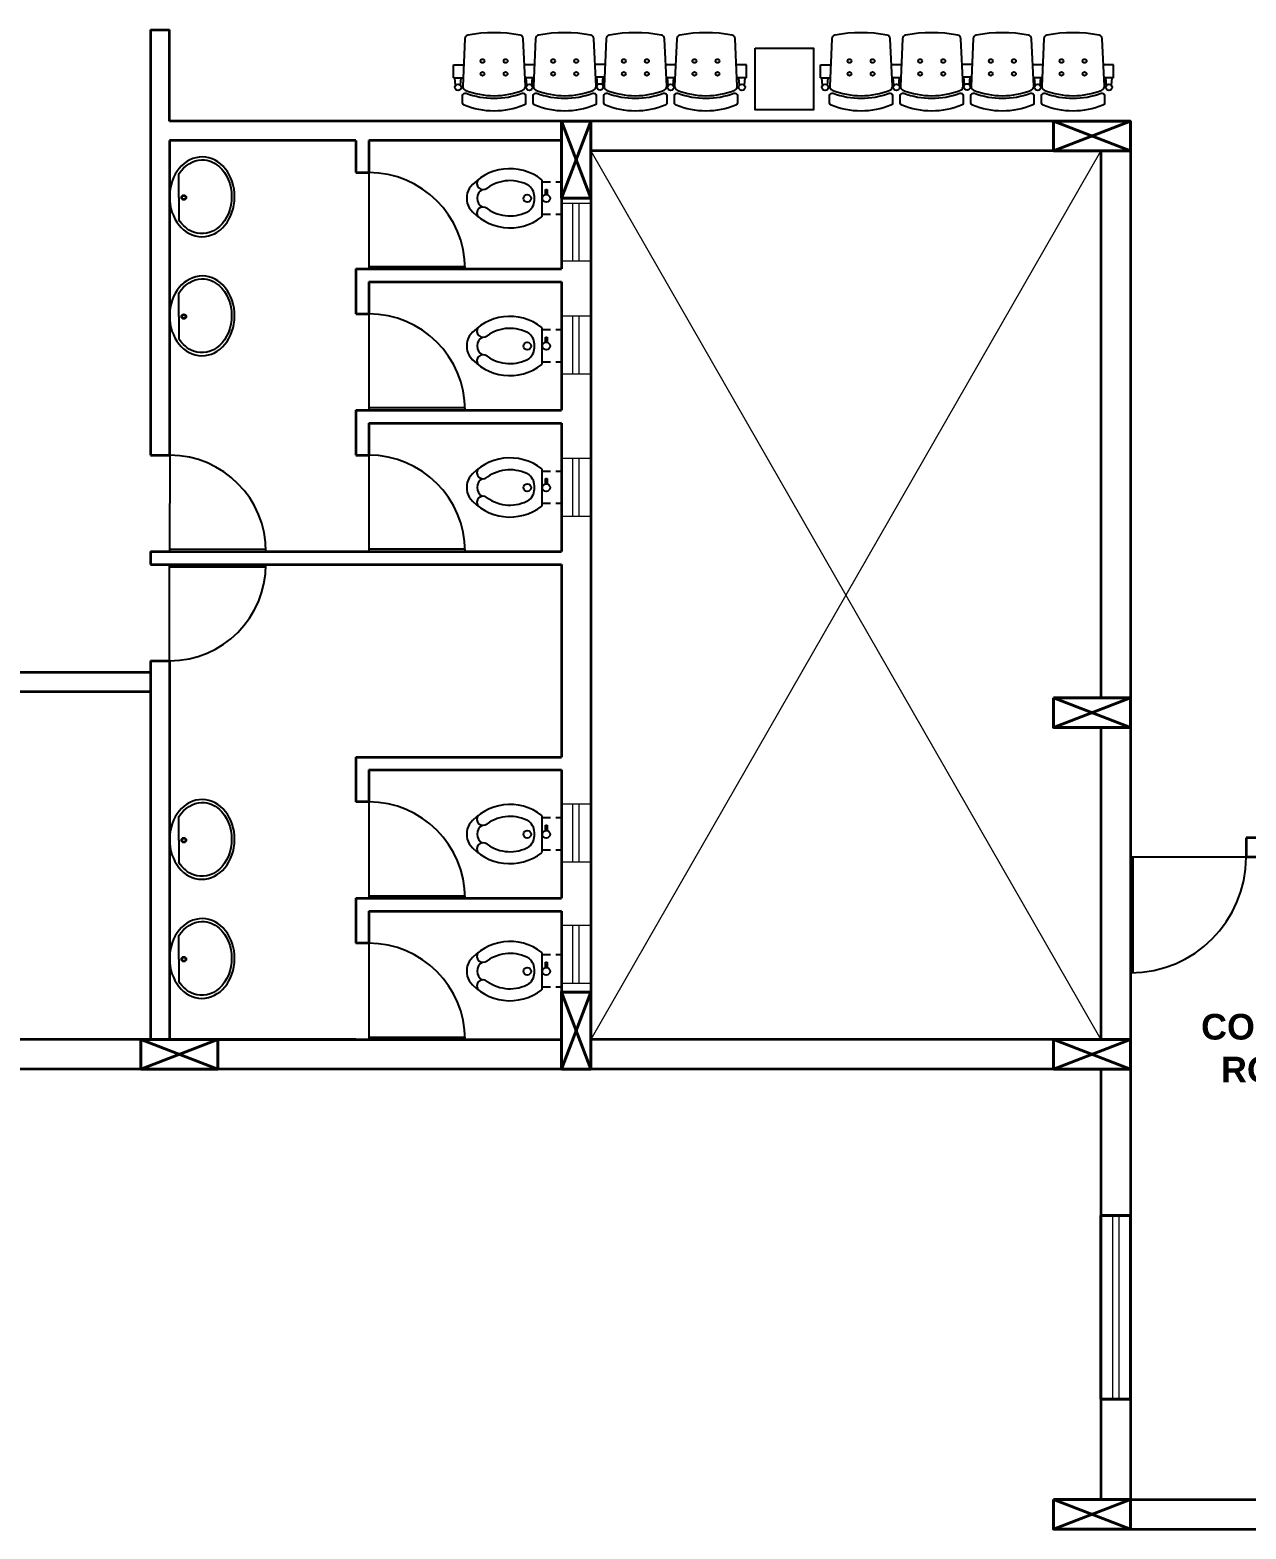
# Model space of a CAD drawing. Header units: inches. Extents: x -17070 to 527, y 504 to 2398.
# Drawn here: x -10625.73 to -10616.26, y 517.2 to 528.87 of the extents above; entities that cross this region are included whole.
import ezdxf

# ---------------------------------------------------------------- set-up
doc = ezdxf.new("R2010")
doc.units = ezdxf.units.IN
for name, color, linetype in [('A-Flor-Pfix', 140, 'Continuous'), ('DOOR', 5, 'Continuous'), ('elevation', 7, 'Continuous'), ('EWD_wall', 7, 'Continuous'), ('toilet furniture', 37, 'Continuous')]:
    doc.layers.add(name, color=color, linetype=linetype)
for name, color, linetype, lineweight in [('COL', 5, 'Continuous', 40), ('ELE-1', 105, 'Continuous', 40), ('ELE-5', 3, 'Continuous', 9), ('new col.', 76, 'Continuous', 35), ('section', 1, 'Continuous', 35), ('WIN', 4, 'Continuous', 20)]:
    doc.layers.add(name, color=color, linetype=linetype, lineweight=lineweight)
doc.styles.add('ROMANC', font='arialbd.ttf', dxfattribs={"height": 0.35})

# ---------------------------------------------------------------- blocks, each defined once
blk = doc.blocks.new('S4-PROTO')
for p, q in [((-2.264, 0.159), (-2.27, 0.1)), ((-2.226, 0.159), (-2.22, 0.1)), ((-1.709, 0.159), (-1.715, 0.1)), ((-1.671, 0.159), (-1.665, 0.1)), ((-1.159, 0.155), (-1.165, 0.097)), ((-1.121, 0.155), (-1.115, 0.097)), ((-0.609, 0.159), (-0.615, 0.1)), ((-0.571, 0.159), (-0.565, 0.1)), ((-0.054, 0.159), (-0.06, 0.1)), ((-0.016, 0.159), (-0.01, 0.1)), ((-2.28, 0.1), (-2.206, 0.1)), ((-2.28, 0.1), (-2.28, 0)), ((-2.28, 0), (-2.201, 0)), ((-1.729, 0), (-1.651, 0)), ((-1.724, 0.1), (-1.656, 0.1)), ((-1.174, 0.097), (-1.106, 0.097)), ((-0.629, 0), (-0.551, 0)), ((-0.624, 0.1), (-0.556, 0.1)), ((0, 0), (-0.079, 0)), ((0, 0.1), (-0.074, 0.1)), ((0, 0.1), (0, 0)), ((-1.179, -0.003), (-1.101, -0.003))]:
    blk.add_line(p, q)
for points in [[(-1.72, 0.272), (-1.72, 0.239, -0.522832), (-1.747, 0.221, 0.18), (-2.183, 0.221, -0.522832), (-2.21, 0.239), (-2.21, 0.297, -0.306573), (-2.197, 0.315, -0.192782), (-1.733, 0.315, -0.306573), (-1.72, 0.297), (-1.72, 0.254)], [(-1.17, 0.272), (-1.17, 0.239, -0.522832), (-1.197, 0.221, 0.18), (-1.633, 0.221, -0.522832), (-1.66, 0.239), (-1.66, 0.297, -0.306573), (-1.647, 0.315, -0.192782), (-1.183, 0.315, -0.306573), (-1.17, 0.297), (-1.17, 0.254)], [(-0.62, 0.272), (-0.62, 0.239, -0.522832), (-0.647, 0.221, 0.18), (-1.083, 0.221, -0.522832), (-1.11, 0.239), (-1.11, 0.297, -0.306573), (-1.097, 0.315, -0.192782), (-0.633, 0.315, -0.306573), (-0.62, 0.297), (-0.62, 0.254)], [(-0.07, 0.272), (-0.07, 0.239, -0.522832), (-0.097, 0.221, 0.18), (-0.533, 0.221, -0.522832), (-0.56, 0.239), (-0.56, 0.297, -0.306573), (-0.547, 0.315, -0.192782), (-0.083, 0.315, -0.306573), (-0.07, 0.297), (-0.07, 0.254)]]:
    blk.add_lwpolyline(points, format="xyb")
for points in [[(-2.192, -0.202, 0.346546), (-2.168, -0.231, 0.095695), (-1.762, -0.231, 0.346546), (-1.738, -0.202), (-1.721, 0.167, 0.318973), (-1.74, 0.197, 0.193005), (-2.19, 0.197, 0.318973), (-2.209, 0.167)], [(-1.642, -0.202, 0.346546), (-1.618, -0.231, 0.095695), (-1.212, -0.231, 0.346546), (-1.188, -0.202), (-1.171, 0.167, 0.318973), (-1.19, 0.197, 0.193005), (-1.64, 0.197, 0.318973), (-1.659, 0.167)], [(-1.092, -0.202, 0.346546), (-1.068, -0.231, 0.095695), (-0.662, -0.231, 0.346546), (-0.638, -0.202), (-0.621, 0.167, 0.318973), (-0.64, 0.197, 0.193005), (-1.09, 0.197, 0.318973), (-1.109, 0.167)], [(-0.542, -0.202, 0.346546), (-0.518, -0.231, 0.095695), (-0.112, -0.231, 0.346546), (-0.088, -0.202), (-0.071, 0.167, 0.318973), (-0.09, 0.197, 0.193005), (-0.54, 0.197, 0.318973), (-0.559, 0.167)]]:
    blk.add_lwpolyline(points, format="xyb", close=True)
for centre, radius in [((-2.245, 0.175), 0.025), ((-1.69, 0.175), 0.025), ((-1.14, 0.172), 0.025), ((-0.59, 0.175), 0.025), ((-0.035, 0.175), 0.025), ((-2.055, 0.07), 0.015), ((-1.875, 0.07), 0.015), ((-1.505, 0.07), 0.015), ((-1.325, 0.07), 0.015), ((-0.955, 0.07), 0.015), ((-0.775, 0.07), 0.015), ((-0.405, 0.07), 0.015), ((-0.225, 0.07), 0.015), ((-2.055, -0.03), 0.015), ((-1.875, -0.03), 0.015), ((-1.505, -0.03), 0.015), ((-1.325, -0.03), 0.015), ((-0.955, -0.03), 0.015), ((-0.775, -0.03), 0.015), ((-0.405, -0.03), 0.015), ((-0.225, -0.03), 0.015)]:
    blk.add_circle(centre, radius)
blk = doc.blocks.new('A$C031929D8')
at = {"layer": 'A-Flor-Pfix'}
for p, q in [((5.57, -23.31), (5.57, -12.69)), ((0, -13.39), (1.62, -13.39)), ((0, -22.61), (0, -13.39)), ((3.12, -13.39), (5.57, -13.39)), ((4.07, -19.06), (4.53, -19.06)), ((4.07, -20.55), (4.07, -19.06)), ((4.53, -20.55), (4.07, -20.55)), ((4.53, -19.06), (4.53, -20.55)), ((0, -22.61), (1.62, -22.61)), ((3.12, -22.61), (5.57, -22.61))]:
    blk.add_line(p, q, dxfattribs=at)
for centre in [(4.34, -17.96), (9.77, -17.96)]:
    blk.add_circle(centre, 1.1, dxfattribs=at)
for centre, radius, start, end in [((14.71, -24.38), 14.84, 38.0593, 128.0114), ((22.38, -13.7), 1.79, 230.0447, 34.4638), ((11.85, -17.61), 4.14, 129.8929, 185.4705), ((14.72, -24.06), 11.1, 54.0717, 119.8254), ((21.27, -18), 2.82, 296.8113, 63.1887), ((21.27, -18), 5.82, 331.6141, 28.3859), ((14.71, -11.62), 14.84, 231.9886, 321.9407), ((11.85, -18.39), 4.14, 174.5295, 230.1071), ((14.72, -11.94), 11.1, 240.1746, 305.9283), ((22.38, -22.3), 1.79, 325.5362, 129.9553)]:
    blk.add_arc(centre, radius, start, end, dxfattribs=at)
blk = doc.blocks.new('A$C6D011404')
at = {"layer": 'toilet furniture'}
for q in [(118, 64), (434, 64)]:
    blk.add_line((281, 64), q, dxfattribs=at)
for radius in [16.7, 11.9]:
    blk.add_circle((281, 99), radius, dxfattribs=at)
at = {"layer": 'toilet furniture', "extrusion": (0, 0, -1)}
blk.add_ellipse((276, 225), major_axis=(276, -2), ratio=0.815709, start_param=3.141593, end_param=9.424778, dxfattribs=at)
at = {"layer": 'toilet furniture'}
blk.add_open_spline([(118, 64), (58, 102), (22, 162), (20, 223), (20, 225), (20, 227), (20, 268), (36, 309), (113, 396), (192, 429), (355, 430), (435, 397), (529, 293), (543, 225), (505, 126), (475, 90), (434, 64)], degree=3, knots=[5.365258, 5.365258, 5.365258, 5.365258, 6.257078, 6.257078, 6.283185, 6.283185, 6.283185, 6.901165, 6.901165, 7.841015, 7.841015, 8.780865, 8.780865, 9.720714, 9.720714, 10.328696, 10.328696, 10.328696, 10.328696], dxfattribs=at)

msp = doc.modelspace()

# ---------------------------------------------------------------- linework, layer by layer
at = {"layer": 'COL', "ltscale": 0.0005}
for p, q in [((-10621.35833, 527.55797), (-10621.58833, 528.15797)), ((-10621.58833, 527.55797), (-10621.35833, 528.15797)), ((-10617.75833, 527.92797), (-10617.15833, 528.15797)), ((-10617.75833, 528.15797), (-10617.15833, 527.92797)), ((-10617.75833, 527.92797), (-10617.15833, 528.15797)), ((-10617.75833, 528.15797), (-10617.15833, 527.92797)), ((-10617.75833, 523.43797), (-10617.15833, 523.66797)), ((-10617.75833, 523.66797), (-10617.15833, 523.43797)), ((-10617.75833, 523.43797), (-10617.15833, 523.66797)), ((-10617.75833, 523.66797), (-10617.15833, 523.43797)), ((-10621.35833, 520.77797), (-10621.58833, 521.37797)), ((-10621.58833, 520.77797), (-10621.35833, 521.37797)), ((-10624.86333, 520.77797), (-10624.26333, 521.00797)), ((-10624.86333, 521.00797), (-10624.26333, 520.77797)), ((-10617.75833, 520.77797), (-10617.15833, 521.00797)), ((-10617.75833, 521.00797), (-10617.15833, 520.77797)), ((-10617.75833, 520.77797), (-10617.15833, 521.00797)), ((-10617.75833, 521.00797), (-10617.15833, 520.77797)), ((-10617.75833, 520.77797), (-10617.75833, 520.77797)), ((-10617.75833, 517.19797), (-10617.15833, 517.42797)), ((-10617.75833, 517.42797), (-10617.15833, 517.19797)), ((-10617.75833, 517.19797), (-10617.15833, 517.42797)), ((-10617.75833, 517.42797), (-10617.15833, 517.19797))]:
    msp.add_line(p, q, dxfattribs=at)
for points in [[(-10621.58833, 527.55797), (-10621.35833, 527.55797), (-10621.35833, 528.15797), (-10621.58833, 528.15797)], [(-10617.75833, 528.15797), (-10617.75833, 527.92797), (-10617.15833, 527.92797), (-10617.15833, 528.15797)], [(-10617.75833, 528.15797), (-10617.75833, 527.92797), (-10617.15833, 527.92797), (-10617.15833, 528.15797)], [(-10617.75833, 523.66797), (-10617.75833, 523.43797), (-10617.15833, 523.43797), (-10617.15833, 523.66797)], [(-10617.75833, 523.66797), (-10617.75833, 523.43797), (-10617.15833, 523.43797), (-10617.15833, 523.66797)], [(-10621.58833, 520.77797), (-10621.35833, 520.77797), (-10621.35833, 521.37797), (-10621.58833, 521.37797)], [(-10624.86333, 521.00797), (-10624.86333, 520.77797), (-10624.26333, 520.77797), (-10624.26333, 521.00797)], [(-10617.75833, 521.00797), (-10617.75833, 520.77797), (-10617.15833, 520.77797), (-10617.15833, 521.00797)], [(-10617.75833, 521.00797), (-10617.75833, 520.77797), (-10617.15833, 520.77797), (-10617.15833, 521.00797)], [(-10617.75833, 517.42797), (-10617.75833, 517.19797), (-10617.15833, 517.19797), (-10617.15833, 517.42797)], [(-10617.75833, 517.42797), (-10617.75833, 517.19797), (-10617.15833, 517.19797), (-10617.15833, 517.42797)]]:
    msp.add_lwpolyline(points, close=True, dxfattribs=at)
at = {"layer": 'DOOR', "ltscale": 0.0005}
for p, q in [((-10623.08833, 527.75797), (-10623.08833, 527.00797)), ((-10623.08833, 527.02797), (-10622.33833, 527.02797)), ((-10623.08833, 527.00797), (-10622.33833, 527.00797)), ((-10623.08833, 526.65797), (-10623.08833, 525.90797)), ((-10623.08833, 525.92797), (-10622.33833, 525.92797)), ((-10623.08833, 525.90797), (-10622.33833, 525.90797)), ((-10624.63569, 525.55747), (-10624.63817, 524.80747)), ((-10623.08833, 525.55797), (-10623.08833, 524.80797)), ((-10624.63817, 524.80747), (-10623.88817, 524.805)), ((-10624.6381, 524.82747), (-10623.88811, 524.825)), ((-10623.08833, 524.82797), (-10622.33833, 524.82797)), ((-10623.08833, 524.80797), (-10622.33833, 524.80797)), ((-10624.63833, 523.95797), (-10624.63833, 524.70797)), ((-10624.63833, 524.70797), (-10623.88833, 524.70797)), ((-10624.63833, 524.68797), (-10623.88833, 524.68797)), ((-10623.08833, 522.85797), (-10623.08833, 522.10797)), ((-10616.25833, 522.42797), (-10617.15833, 522.42797)), ((-10617.15833, 522.42797), (-10617.15833, 521.52797)), ((-10617.13833, 522.42797), (-10617.13833, 521.52797)), ((-10623.08833, 522.12797), (-10622.33833, 522.12797)), ((-10623.08833, 522.10797), (-10622.33833, 522.10797)), ((-10623.08833, 521.75797), (-10623.08833, 521.00797)), ((-10623.08833, 521.02797), (-10622.33833, 521.02797)), ((-10623.08833, 521.00797), (-10622.33833, 521.00797))]:
    msp.add_line(p, q, dxfattribs=at)
for centre, radius, start, end in [((-10623.08833, 527.00797), 0.75, 0, 90), ((-10623.08833, 525.90797), 0.75, 0, 90), ((-10624.63817, 524.80747), 0.75, 359.810729, 89.810729), ((-10623.08833, 524.80797), 0.75, 0, 90), ((-10624.63833, 524.70797), 0.75, 270, 0), ((-10623.08833, 522.10797), 0.75, 0, 90), ((-10617.15833, 522.42797), 0.9, 270, 0), ((-10623.08833, 521.00797), 0.75, 0, 90)]:
    msp.add_arc(centre, radius, start, end, dxfattribs=at)
at = {"layer": 'ELE-1', "ltscale": 0.0005}
for p, q in [((-10617.38833, 519.63962), (-10617.38833, 518.20962)), ((-10617.38833, 519.63962), (-10617.15833, 519.63962)), ((-10617.15833, 519.63962), (-10617.15833, 518.20962)), ((-10617.38833, 518.20962), (-10617.15833, 518.20962))]:
    msp.add_line(p, q, dxfattribs=at)
at = {"layer": 'ELE-5', "ltscale": 0.0005}
for p, q in [((-10621.35833, 527.92797), (-10617.38833, 521.00797)), ((-10617.38833, 527.92797), (-10621.35833, 521.00797))]:
    msp.add_line(p, q, dxfattribs=at)
at = {"layer": 'elevation', "ltscale": 0.0005}
msp.add_lwpolyline([(-10620.08012, 528.72617), (-10619.6245, 528.72617), (-10619.6245, 528.24609), (-10620.08012, 528.24609)], close=True, dxfattribs=at)
at = {"layer": 'new col.', "color": 3, "ltscale": 0.0005}
for p, q in [((-10624.86333, 520.77797), (-10624.86333, 521.00797)), ((-10624.86333, 521.00797), (-10624.33833, 521.00797)), ((-10624.86333, 521.00797), (-10624.86333, 520.77797)), ((-10624.86333, 521.00797), (-10624.86333, 520.77797)), ((-10624.86333, 520.77797), (-10624.86333, 521.00797)), ((-10624.86333, 520.77797), (-10624.26333, 521.00797)), ((-10624.86333, 521.00797), (-10624.26333, 520.77797)), ((-10624.26333, 520.77797), (-10624.26333, 521.00797)), ((-10624.26333, 521.00797), (-10624.26333, 520.77797)), ((-10624.26333, 521.00797), (-10624.26333, 520.77797)), ((-10624.26333, 521.00797), (-10624.26333, 520.77797)), ((-10624.86333, 520.92797), (-10624.86333, 520.77797)), ((-10624.86333, 520.77797), (-10624.86333, 520.77797))]:
    msp.add_line(p, q, dxfattribs=at)
msp.add_lwpolyline([(-10624.86333, 521.00797), (-10624.86333, 520.77797), (-10624.26333, 520.77797), (-10624.26333, 521.00797)], close=True, dxfattribs=at)
at = {"layer": 'section', "ltscale": 0.0005}
for p, q in [((-10624.78833, 528.86803), (-10624.78833, 528.15797)), ((-10624.78833, 528.86803), (-10624.63833, 528.86803)), ((-10624.63833, 528.15797), (-10624.63833, 528.86803)), ((-10624.78833, 528.15797), (-10624.78833, 525.55797)), ((-10621.58833, 528.15797), (-10624.63833, 528.15797)), ((-10617.75833, 528.15797), (-10621.35833, 528.15797)), ((-10617.75833, 527.92797), (-10617.75833, 528.15797)), ((-10617.15833, 528.15797), (-10617.15833, 527.92797)), ((-10617.15833, 528.15797), (-10617.15833, 527.92797)), ((-10624.63833, 528.00797), (-10624.63833, 525.55797)), ((-10623.18833, 528.00797), (-10624.63833, 528.00797)), ((-10623.18833, 528.00797), (-10623.18833, 527.75797)), ((-10621.58833, 528.00797), (-10623.08833, 528.00797)), ((-10623.08833, 528.00797), (-10623.08833, 527.75797)), ((-10617.75833, 527.92797), (-10621.35833, 527.92797)), ((-10617.38833, 527.92797), (-10617.38833, 523.66797)), ((-10617.15833, 527.92797), (-10617.15833, 522.57797)), ((-10623.18833, 527.75797), (-10623.08833, 527.75797)), ((-10621.58833, 527.55797), (-10621.58833, 527.00797)), ((-10621.58833, 527.55797), (-10621.58833, 527.00797)), ((-10621.35833, 527.55797), (-10621.35833, 521.37797)), ((-10623.18833, 527.00797), (-10623.18833, 526.65797)), ((-10623.18833, 527.00797), (-10621.58833, 527.00797)), ((-10623.08833, 526.90797), (-10621.58833, 526.90797)), ((-10623.08833, 526.90797), (-10623.08833, 526.65797)), ((-10621.58833, 526.90797), (-10621.58833, 525.90797)), ((-10621.58833, 526.90797), (-10621.58833, 525.90797)), ((-10623.18833, 526.65797), (-10623.08833, 526.65797)), ((-10623.18833, 525.90797), (-10623.18833, 525.55797)), ((-10623.18833, 525.90797), (-10621.58833, 525.90797)), ((-10623.08833, 525.80797), (-10621.58833, 525.80797)), ((-10623.08833, 525.80797), (-10623.08833, 525.55797)), ((-10621.58833, 525.80797), (-10621.58833, 524.80797)), ((-10621.58833, 525.80797), (-10621.58833, 525.45797)), ((-10624.78833, 525.55797), (-10624.63833, 525.55797)), ((-10623.18833, 525.55797), (-10623.08833, 525.55797)), ((-10624.78833, 524.80797), (-10624.78833, 524.70797)), ((-10624.78833, 524.80797), (-10623.18833, 524.80797)), ((-10623.18833, 524.80797), (-10621.58833, 524.80797)), ((-10624.78833, 524.70797), (-10621.58833, 524.70797)), ((-10621.58833, 524.70797), (-10621.58833, 523.20797)), ((-10624.78833, 523.95797), (-10624.78833, 521.00797)), ((-10624.78833, 523.95797), (-10624.63833, 523.95797)), ((-10624.63833, 523.95797), (-10624.63833, 521.00797)), ((-10626.47833, 523.86797), (-10624.78833, 523.86797)), ((-10626.62833, 523.71797), (-10624.78833, 523.71797)), ((-10617.75833, 523.43797), (-10617.75833, 523.66797)), ((-10617.75833, 523.66797), (-10617.75833, 523.43797)), ((-10617.75833, 523.43797), (-10617.75833, 523.66797)), ((-10617.15833, 523.43797), (-10617.15833, 523.66797)), ((-10617.15833, 523.66797), (-10617.15833, 523.43797)), ((-10617.15833, 523.66797), (-10617.15833, 523.43797)), ((-10617.15833, 523.66797), (-10617.15833, 523.43797)), ((-10617.75833, 523.43797), (-10617.23333, 523.43797)), ((-10617.38833, 523.43797), (-10617.38833, 521.00797)), ((-10623.18833, 523.20797), (-10621.58833, 523.20797)), ((-10623.18833, 523.20797), (-10623.18833, 522.85797)), ((-10623.08833, 523.10797), (-10621.58833, 523.10797)), ((-10623.08833, 523.10797), (-10623.08833, 522.85797)), ((-10621.58833, 523.10797), (-10621.58833, 522.10797)), ((-10623.08833, 522.85797), (-10623.18833, 522.85797)), ((-10617.15833, 522.57797), (-10617.15833, 521.00797)), ((-10616.25833, 522.57797), (-10616.25833, 522.42797)), ((-10609.85833, 522.57797), (-10616.25833, 522.57797)), ((-10614.85833, 522.42797), (-10616.25833, 522.42797)), ((-10623.18833, 522.10797), (-10621.58833, 522.10797)), ((-10623.18833, 522.10797), (-10623.18833, 521.75797)), ((-10623.08833, 522.00797), (-10621.58833, 522.00797)), ((-10623.08833, 522.00797), (-10623.08833, 521.75797)), ((-10621.58833, 522.00797), (-10621.58833, 521.37797)), ((-10621.58833, 522.00797), (-10621.58833, 521.65797)), ((-10623.08833, 521.75797), (-10623.18833, 521.75797)), ((-10623.18833, 521.00797), (-10628.40833, 521.00797)), ((-10624.58833, 521.00797), (-10621.58833, 521.00797)), ((-10617.75833, 521.00797), (-10621.35833, 521.00797)), ((-10617.75833, 521.00797), (-10617.23333, 521.00797)), ((-10617.75833, 521.00797), (-10617.75833, 520.77797)), ((-10617.75833, 521.00797), (-10617.75833, 520.77797)), ((-10617.75833, 520.77797), (-10617.75833, 521.00797)), ((-10617.15833, 520.77797), (-10617.15833, 521.00797)), ((-10617.15833, 521.00797), (-10617.15833, 520.77797)), ((-10617.15833, 521.00797), (-10617.15833, 520.77797)), ((-10617.15833, 521.00797), (-10617.15833, 520.77797)), ((-10617.75833, 520.77797), (-10626.55833, 520.77797)), ((-10617.38833, 520.77797), (-10617.38833, 517.42797)), ((-10617.15833, 520.77797), (-10617.15833, 517.42797)), ((-10617.75833, 517.42797), (-10617.75833, 517.19797)), ((-10617.75833, 517.42797), (-10613.40333, 517.42797)), ((-10617.75833, 517.42797), (-10613.40333, 517.42797)), ((-10617.75833, 517.19797), (-10617.75833, 517.42797)), ((-10617.15833, 517.19797), (-10617.15833, 517.42797)), ((-10617.15833, 517.42797), (-10617.15833, 517.19797)), ((-10617.15833, 517.42797), (-10617.15833, 517.19797)), ((-10617.15833, 517.42797), (-10617.15833, 517.19797)), ((-10617.75833, 517.19797), (-10613.25333, 517.19797)), ((-10617.75833, 517.19797), (-10613.40333, 517.19797)), ((-10617.60833, 517.19797), (-10613.40333, 517.19797))]:
    msp.add_line(p, q, dxfattribs=at)
at = {"layer": 'WIN', "ltscale": 0.0005}
for p, q in [((-10621.58833, 527.5172), (-10621.58833, 527.0672)), ((-10621.35833, 527.5172), (-10621.58833, 527.5172)), ((-10621.49999, 527.0672), (-10621.49999, 527.5172)), ((-10621.44999, 527.0672), (-10621.44999, 527.5172)), ((-10621.35833, 527.5172), (-10621.35833, 527.0672)), ((-10621.35833, 527.0672), (-10621.58833, 527.0672)), ((-10621.58833, 526.63979), (-10621.58833, 526.18979)), ((-10621.35833, 526.63979), (-10621.58833, 526.63979)), ((-10621.49999, 526.18979), (-10621.49999, 526.63979)), ((-10621.44999, 526.18979), (-10621.44999, 526.63979)), ((-10621.35833, 526.63979), (-10621.35833, 526.18979)), ((-10621.35833, 526.18979), (-10621.58833, 526.18979)), ((-10621.58833, 525.5315), (-10621.58833, 525.0815)), ((-10621.35833, 525.5315), (-10621.58833, 525.5315)), ((-10621.49999, 525.0815), (-10621.49999, 525.5315)), ((-10621.44999, 525.0815), (-10621.44999, 525.5315)), ((-10621.35833, 525.5315), (-10621.35833, 525.0815)), ((-10621.35833, 525.0815), (-10621.58833, 525.0815)), ((-10621.58833, 522.83979), (-10621.58833, 522.38979)), ((-10621.35833, 522.83979), (-10621.58833, 522.83979)), ((-10621.49999, 522.38979), (-10621.49999, 522.83979)), ((-10621.44999, 522.38979), (-10621.44999, 522.83979)), ((-10621.35833, 522.83979), (-10621.35833, 522.38979)), ((-10621.35833, 522.38979), (-10621.58833, 522.38979)), ((-10621.58833, 521.89515), (-10621.58833, 521.44515)), ((-10621.35833, 521.89515), (-10621.58833, 521.89515)), ((-10621.49999, 521.44515), (-10621.49999, 521.89515)), ((-10621.44999, 521.44515), (-10621.44999, 521.89515)), ((-10621.35833, 521.89515), (-10621.35833, 521.44515)), ((-10621.35833, 521.44515), (-10621.58833, 521.44515)), ((-10617.29833, 519.63962), (-10617.29833, 518.20962)), ((-10617.24833, 519.63962), (-10617.24833, 518.20962))]:
    msp.add_line(p, q, dxfattribs=at)

# ---------------------------------------------------------------- block references
at = {"rotation": 180}
for p in [(-10622.42751, 528.59663), (-10619.5702, 528.59663)]:
    msp.add_blockref('S4-PROTO', p, dxfattribs=at)
at = {"layer": 'A-Flor-Pfix', "extrusion": (0, 0, -1), "xscale": -0.02721735385421198, "yscale": 0.02721735385421198, "zscale": -0.02721735385508233, "rotation": 180}
for p in [(10621.58833, 527.06806), (10621.58833, 525.91806), (10621.58833, 524.81659), (10621.58833, 522.11806), (10621.58833, 521.0514)]:
    msp.add_blockref('A$C031929D8', p, dxfattribs=at)
at = {"layer": 'EWD_wall', "xscale": 0.001125003912013091, "yscale": 0.001125030517869163, "zscale": 0.001125, "rotation": 269.9853287808034}
for p in [(-10624.63849, 527.8797), (-10624.63849, 526.95301), (-10624.63849, 522.87695), (-10624.63849, 521.95026)]:
    msp.add_blockref('A$C6D011404', p, dxfattribs=at)

# ---------------------------------------------------------------- texts
at = {"layer": 'elevation', "ltscale": 0.0005, "insert": (-10616.60816, 521.20831), "char_height": 0.2, "width": 335.6252416, "attachment_point": 1, "style": 'ROMANC'}
msp.add_mtext('CONTROL \\P  ROOM', dxfattribs=at)

doc.saveas('drawing.dxf')
